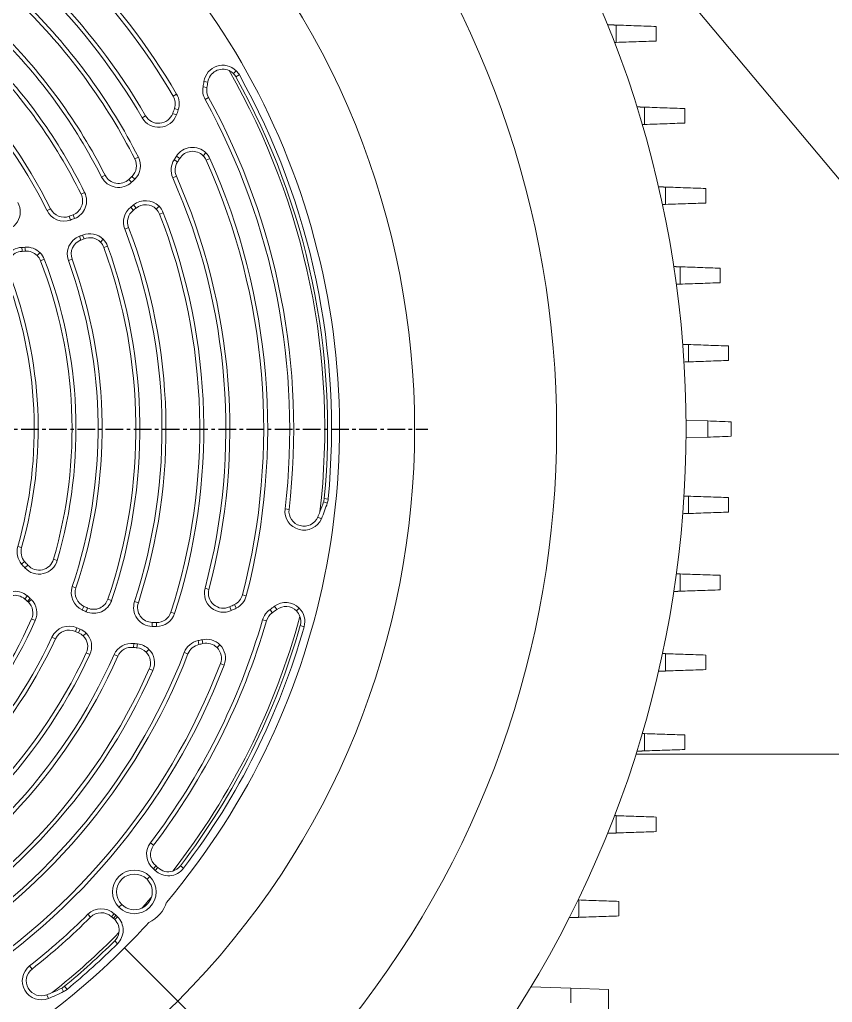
# Model space of a CAD drawing. Header units: millimetres. Extents: x 14484 to 44106, y -7531 to -758.
# Drawn here: x 23159.4 to 23375.6, y -2029.1 to -1767.6 of the extents above; entities that cross this region are included whole.
import ezdxf

# ---------------------------------------------------------------- set-up
doc = ezdxf.new("R2010")
doc.units = ezdxf.units.MM
doc.header["$LTSCALE"] = 15
doc.linetypes.add('CENTER', pattern=[2, 1.25, -0.25, 0.25, -0.25])
doc.layers.add('IA-DIBUJO', color=3, linetype='Continuous', lineweight=30)
doc.layers.add('IA-EJES', color=4, linetype='CENTER')

# ---------------------------------------------------------------- blocks, each defined once
blk = doc.blocks.new('A$Cd577ae4d')
at = {"color": 0, "linetype": 'Continuous', "lineweight": 0, "extrusion": (1.22465e-16, 1, -2.22045e-16)}
for p, q in [((-279.56, 139.48), (-279.56, 135.61)), ((-167.7, 126.05), (-168.62, 126.57)), ((-167.03, 126.93), (-167.78, 127.68)), ((-160.25, 124.69), (-159.2, 124.85)), ((-160.01, 123.21), (-158.97, 123.4)), ((-160.44, 120.58), (-159.51, 120.07)), ((-151.03, 120.96), (-151.94, 121.49)), ((-287.15, 117.64), (-287.15, 113.77)), ((-151.36, 117.64), (-152.36, 117.3)), ((-150.88, 116.3), (-151.87, 115.93)), ((-143.68, 115.69), (-142.76, 115.16)), ((-159, 105.08), (-159.75, 105.83)), ((-152.77, 104.37), (-151.87, 104.92)), ((-140.81, 104.24), (-141.75, 104.72)), ((-159.82, 103.89), (-160.79, 104.32)), ((-152.17, 103.42), (-151.29, 104)), ((-151.87, 99.62), (-150.9, 99.19)), ((-140.06, 99.58), (-140.81, 98.83)), ((-132.93, 99.88), (-131.99, 99.4)), ((-139.24, 98.79), (-139.96, 98.02)), ((-292.72, 96.37), (-292.72, 92.5)), ((-126.5, 94.85), (-127.45, 95.32)), ((-146.51, 90.89), (-147.26, 91.63)), ((-141.15, 91.16), (-140.48, 91.98)), ((-147.41, 89.5), (-148.39, 89.89)), ((-140.39, 90.55), (-139.74, 91.38)), ((-124.38, 89.36), (-124.77, 88.37)), ((-123.36, 88.96), (-123.72, 87.97)), ((-118.39, 90.95), (-117.45, 90.48)), ((-139.13, 85.96), (-138.14, 85.58)), ((-127.32, 82.99), (-126.93, 83.97)), ((-131.65, 82.11), (-132.39, 82.86)), ((-126.46, 82.65), (-126.08, 83.64)), ((-132.58, 80.65), (-133.57, 81.01)), ((-114.84, 78.52), (-115.58, 79.27)), ((-111.68, 79.68), (-111.59, 80.73)), ((-124.13, 77.55), (-123.13, 77.19)), ((-115.74, 77.13), (-116.72, 77.51)), ((-296.58, 75.15), (-296.58, 71.28)), ((-298.79, 54.46), (-298.79, 50.59)), ((-299.5, 34.28), (-299.5, 30.42)), ((-293.24, 34.5), (-287.49, 34.7)), ((-287.49, 30), (-293.24, 30.2)), ((-298.79, 14.11), (-298.79, 10.24)), ((-191.21, 13.84), (-192.26, 13.73)), ((-191.03, 12.99), (-192.04, 12.66)), ((-181.85, 10.97), (-180.8, 11.09)), ((-189.49, 8.91), (-190.46, 8.49)), ((-110.69, 0.79), (-109.67, 1.08)), ((-119.16, -2.32), (-120.18, -2.61)), ((-112.36, -3.89), (-111.57, -4.6)), ((-111.5, -2.91), (-110.69, -3.6)), ((-296.58, -6.58), (-296.58, -10.45)), ((-160.53, -10.31), (-159.51, -10.04)), ((-125.15, -9.93), (-124.15, -9.59)), ((-169.45, -11.79), (-170.47, -12.05)), ((-133.64, -12.91), (-134.65, -13.25)), ((-112.52, -13.74), (-113.26, -12.99)), ((-112.27, -13.51), (-112.95, -12.7)), ((-111.53, -12.88), (-112.23, -12.08)), ((-183.82, -16.06), (-184.56, -15.31)), ((-178.61, -15.67), (-177.98, -14.82)), ((-177.39, -16.54), (-176.79, -15.68)), ((-167.34, -14.37), (-167.81, -15.32)), ((-166.05, -14.98), (-166.49, -15.94)), ((-141.75, -13.89), (-140.74, -13.56)), ((-128.26, -15.29), (-127.84, -16.26)), ((-127.26, -14.84), (-126.81, -15.8)), ((-150.4, -16.38), (-151.41, -16.71)), ((-113.34, -18.2), (-114.31, -18.63)), ((-184.84, -19.97), (-185.85, -20.26)), ((-175.84, -18.71), (-174.82, -18.41)), ((-146.58, -19.15), (-146.57, -20.21)), ((-145.43, -19.13), (-145.4, -20.19)), ((-125.84, -21.87), (-126.25, -20.9)), ((-124.99, -21.5), (-125.42, -20.53)), ((-127.1, -22.72), (-127.85, -21.98)), ((-119.73, -23.46), (-118.77, -23.02)), ((-162.69, -25.82), (-163.43, -25.07)), ((-158.95, -24.75), (-158.71, -23.72)), ((-157.86, -24.99), (-157.64, -23.96)), ((-141.39, -25.88), (-141.5, -24.82)), ((-140.42, -25.77), (-140.55, -24.72)), ((-292.72, -27.8), (-292.72, -31.67)), ((-154.95, -27.47), (-153.97, -27.09)), ((-143.82, -27.03), (-144.56, -26.28)), ((-136.29, -28.12), (-135.32, -27.69)), ((-127.9, -27.24), (-128.86, -27.69)), ((-163.59, -30.07), (-164.58, -30.45)), ((-144.65, -31.47), (-145.61, -31.9)), ((-287.15, -49.07), (-287.15, -52.94)), ((-279.56, -70.91), (-279.56, -74.78)), ((-145.81, -78.4), (-144.97, -77.76)), ((-153.77, -84.55), (-152.93, -83.91)), ((-146.96, -84.36), (-146.23, -85.12)), ((-145.77, -84.71), (-146.44, -83.9)), ((-144.06, -87.47), (-144.81, -86.72)), ((-269.61, -93.36), (-269.61, -97.22)), ((-137.34, -94.18), (-136.59, -94.93)), ((-134.59, -97.43), (-135.31, -96.66)), ((-135.47, -98.19), (-136.22, -97.45)), ((-135.78, -97.06), (-135.12, -97.89)), ((-128.31, -96.78), (-129.06, -97.53)), ((-135.46, -103.86), (-136.21, -104.61)), ((-152.22, -119.87), (-138.08, -105.73)), ((-113.47, -111.36), (-112.81, -110.53)), ((-266.82, -116.8), (-256.82, -116.45)), ((-266.82, -116.8), (-266.82, -154.1)), ((-256.82, -116.45), (-246.22, -116.08)), ((-256.82, -120.31), (-256.82, -116.45)), ((-122.11, -115.94), (-122.78, -116.76)), ((-121.39, -116.42), (-121.87, -117.36)), ((-165.12, -132.77), (-152.22, -119.87)), ((-117.42, -118.21), (-117.81, -119.2))]:
    blk.add_line(p, q, dxfattribs=at)
at = {"color": 0, "linetype": 'Continuous', "lineweight": 0, "extrusion": (-2.71926e-32, -2.22045e-16, -1)}
for centre, radius, start, end in [((0, 32.35), 215.27, 315, 135), ((0, 32.35), 195.27, 319.8635, 77.7365), ((0, 32.35), 287.5, 323.9362, 36.0638), ((0, 32.35), 253.05, 320.1867, 39.8133), ((0, 32.35), 215.27, 135, 315), ((0, 32.35), 166.1, 30.1173, 45), ((0, 32.35), 165.04, 30.1173, 45), ((0, 32.35), 149.1, 26.9327, 45), ((0, 32.35), 148.04, 26.9327, 45), ((0, 32.35), 191.35, 353.3955, 29.8981), ((0, 32.35), 132.1, 26.3319, 45), ((107.34, 132.62), 53.5, 349.8718, 351.4787), ((107.34, 132.62), 52.44, 349.8718, 351.4787), ((0, 32.35), 131.04, 26.3319, 45), ((0, 32.35), 183.1, 353.2935, 28.8077), ((0, 32.35), 182.04, 353.2935, 28.8077), ((107.34, 132.62), 52.44, 326.9274, 328.1226), ((107.34, 132.62), 53.5, 326.9274, 328.1226), ((0, 32.35), 166.1, 345.1173, 23.8916), ((0, 32.35), 165.04, 345.1173, 23.8916), ((107.34, 132.62), 52.44, 308.1498, 309.1949), ((107.34, 132.62), 53.5, 308.1498, 309.1949), ((0, 32.35), 149.1, 341.9327, 21.0745), ((0, 32.35), 148.04, 341.9327, 21.0745), ((107.34, 132.62), 52.44, 290.935, 291.9318), ((107.34, 132.62), 53.5, 290.935, 291.9318), ((107.34, 132.62), 53.12, 273.7564, 274.6862), ((107.34, 132.62), 52.06, 273.7727, 274.6862), ((0, 32.35), 132.1, 341.3319, 20.0074), ((0, 32.35), 131.04, 341.3319, 20.0074), ((0, 32.35), 115.1, 344.0848, 21.301), ((0, 32.35), 114.04, 344.0848, 21.301), ((146.8, 27.35), 46.5, 336.6418, 338.5452), ((146.8, 27.35), 52.44, 228.7564, 229.7971), ((146.8, 27.35), 53.5, 228.7564, 229.7971), ((146.8, 27.35), 53.5, 304.8718, 306.4787), ((146.8, 27.35), 52.44, 304.8718, 306.4787), ((0, 32.35), 191.35, 322.054, 344.8981), ((0, 32.35), 183.1, 322.7827, 343.8077), ((0, 32.35), 182.04, 322.7827, 343.8077), ((146.8, 27.35), 52.44, 245.935, 246.9318), ((146.8, 27.35), 53.5, 245.935, 246.9318), ((0, 32.35), 132.1, 296.3319, 335.0074), ((0, 32.35), 131.04, 296.3319, 335.0074), ((146.8, 27.35), 53.5, 281.9274, 283.1226), ((146.8, 27.35), 52.44, 281.9274, 283.1226), ((146.8, 27.35), 52.44, 263.1498, 264.1949), ((146.8, 27.35), 53.5, 263.1498, 264.1949), ((0, 32.35), 166.1, 300.1173, 338.8916), ((0, 32.35), 165.04, 300.1173, 338.8916), ((0, 32.35), 149.1, 296.9327, 336.0745), ((0, 32.35), 148.04, 296.9327, 336.0745), ((0, 32.35), 195.27, 199.8635, 315), ((149, -80.82), 5.06, 142.7827, 230.3509), ((149.74, -81.48), 5.06, 225.928, 322.758), ((149.74, -81.48), 4, 225.928, 286.7592), ((140.7, -90.82), 9, 45.928, 50.3509), ((0, 32.35), 191.35, 318.2225, 319.3775), ((131.88, -100.37), 5.06, 47.2491, 134.8173), ((0, 32.35), 195.27, 315, 317.7365), ((132.64, -101.02), 5.06, 314.842, 45), ((132.64, -101.02), 5.06, 45, 51.672), ((140.7, -90.82), 9, 227.2491, 231.672), ((0, 32.35), 183.1, 308.2935, 314.8173), ((0, 32.35), 182.04, 308.2935, 314.8173), ((0, 32.35), 191.35, 308.3955, 315.546), ((100.27, -74.99), 46.5, 291.6418, 293.5453)]:
    blk.add_arc(centre, radius, start, end, dxfattribs=at)
at = {"color": 0, "linetype": 'Continuous', "lineweight": 0}
for centre, radius, start, end in [((0, 32.35), 176.16, 135, 149.6002), ((0, 32.35), 175.1, 135, 149.6002), ((0, 32.35), 159.16, 135, 152.9531), ((0, 32.35), 158.1, 135, 152.9531), ((0, 32.35), 142.16, 135, 153.7084), ((0, 32.35), 141.1, 135, 153.7084), ((-164.21, 124.1), 5.06, 8.5213, 135), ((0, 32.35), 193.16, 150.8059, 185.5305), ((0, 32.35), 192.1, 150.8059, 185.5305), ((-164.21, 124.1), 5.06, 135, 150.8059), ((-164.21, 124.1), 4, 135, 150.8059), ((-164.21, 124.1), 4, 114.8071, 135), ((-164.21, 124.1), 4, 8.5213, 114.8071), ((-163.94, 122.51), 4, 331.1923, 10.1282), ((-163.94, 122.51), 5.06, 331.1923, 10.1282), ((-147.58, 118.93), 5.06, 149.6002, 198.7879), ((-147.58, 118.93), 4, 149.6002, 198.7879), ((-107.34, 132.62), 47.56, 198.7879, 200.5497), ((-147.14, 117.7), 5.06, 200.5497, 329.8827), ((-107.34, 132.62), 46.5, 198.7879, 200.5497), ((-147.14, 117.7), 4, 200.5497, 329.8827), ((-156.17, 102.25), 5.06, 31.8774, 135), ((-156.17, 102.25), 5.06, 135, 155.8859), ((-156.17, 102.25), 4, 135, 155.8859), ((-156.17, 102.25), 4, 31.8774, 135), ((-137.25, 102.42), 5.06, 152.9531, 225.2778), ((0, 32.35), 176.16, 155.8859, 194.6002), ((0, 32.35), 175.1, 155.8859, 194.6002), ((-155.52, 101.24), 4, 336.1084, 33.0726), ((-155.52, 101.24), 5.06, 336.1084, 33.0726), ((-137.25, 102.42), 4, 152.9531, 225.2778), ((-107.34, 132.62), 46.5, 225.2778, 226.6878), ((-136.49, 101.7), 5.06, 226.6878, 333.0673), ((-136.49, 101.7), 4, 226.6878, 333.0673), ((-107.34, 132.62), 47.56, 225.2778, 226.6878), ((-122.92, 93.08), 5.06, 153.7084, 248.4999), ((-122.92, 93.08), 4, 153.7084, 248.4999), ((-143.68, 88.06), 5.06, 135, 158.8076), ((-143.68, 88.06), 5.06, 50.8051, 135), ((-143.68, 88.06), 4, 50.8051, 135), ((-105.27, 90.17), 5.06, 151.2208, 272.7991), ((0, 32.35), 159.16, 158.8076, 197.9531), ((0, 32.35), 158.1, 158.8076, 197.9531), ((-143.68, 88.06), 4, 135, 158.8076), ((-142.86, 87.4), 4, 338.9255, 51.8502), ((-142.86, 87.4), 5.06, 338.9255, 51.8502), ((-107.34, 132.62), 46.5, 248.4999, 249.8543), ((-121.98, 92.72), 5.06, 249.8543, 333.6681), ((-121.98, 92.72), 4, 249.8543, 333.6681), ((-107.34, 132.62), 47.56, 248.4999, 249.8543), ((-128.82, 79.28), 5.06, 68.0682, 135), ((-128.82, 79.28), 5.06, 135, 159.9822), ((-128.82, 79.28), 4, 135, 159.9822), ((-128.82, 79.28), 4, 68.0682, 135), ((-127.89, 78.92), 4, 339.9926, 69.065), ((-127.89, 78.92), 5.06, 339.9926, 69.065), ((0, 32.35), 142.16, 159.9822, 198.7084), ((0, 32.35), 141.1, 159.9822, 198.7084), ((-112.01, 75.69), 5.06, 135, 158.8469), ((-112.01, 75.69), 4, 135, 158.8469), ((-112.01, 75.69), 5.06, 85.3138, 135), ((-112.01, 75.69), 4, 85.3138, 135), ((-110.96, 75.62), 4, 338.699, 87.9571), ((-110.96, 75.62), 5.06, 338.699, 87.7665), ((0, 32.35), 125.16, 158.8469, 196.2208), ((0, 32.35), 124.1, 158.8469, 196.2208), ((-187.22, 14.22), 5.06, 185.5305, 197.9928), ((-187.22, 14.22), 4, 185.5305, 197.9928), ((-146.8, 27.35), 47.56, 197.9928, 203.3582), ((-146.8, 27.35), 46.5, 197.9928, 201.4548), ((-185.82, 10.5), 5.06, 203.3582, 6.7065), ((-185.82, 10.5), 4, 203.3582, 6.7065), ((-114.53, -0.31), 4, 319.3981, 15.9152), ((-114.53, -0.31), 5.06, 319.3981, 15.9152), ((-115.32, -1.2), 5.06, 196.2208, 317.7991), ((-115.32, -1.2), 4, 196.2208, 317.7991), ((-146.8, 27.35), 46.5, 317.7991, 319.3981), ((-146.8, 27.35), 47.56, 317.7991, 319.3981), ((-164.39, -11.34), 5.06, 245.5497, 14.8827), ((-164.39, -11.34), 4, 245.5497, 14.8827), ((-128.94, -11.21), 4, 294.8543, 18.6681), ((-128.94, -11.21), 5.06, 294.8543, 18.6681), ((-165.57, -10.78), 5.06, 194.6002, 243.7879), ((-165.57, -10.78), 4, 194.6002, 243.7879), ((-129.86, -11.63), 4, 198.7084, 293.4999), ((-109.69, -16.57), 5.06, 135, 204.0352), ((-109.69, -16.57), 5.06, 130.2029, 135), ((-108.9, -15.89), 5.06, 23.8909, 131.2436), ((-108.9, -15.89), 4, 23.8909, 131.2436), ((-180.99, -18.88), 5.06, 135, 195.8059), ((-180.99, -18.88), 5.06, 53.5213, 135), ((-180.99, -18.88), 4, 53.5213, 135), ((-179.68, -19.82), 5.06, 16.1923, 55.1282), ((-146.8, 27.35), 47.56, 243.7879, 245.5497), ((-146.8, 27.35), 46.5, 243.7879, 245.5497), ((-145.55, -15.13), 4, 271.6878, 18.0673), ((-145.55, -15.13), 5.06, 271.6878, 18.0673), ((-129.86, -11.63), 5.06, 198.7084, 293.4999), ((-146.8, 27.35), 46.5, 293.4999, 294.8543), ((-109.69, -16.57), 4, 135, 204.0352), ((-109.69, -16.57), 4, 130.2029, 135), ((-180.99, -18.88), 4, 159.8071, 195.8059), ((-180.99, -18.88), 4, 135, 159.8071), ((-179.68, -19.82), 4, 16.1923, 55.1282), ((-146.6, -15.15), 5.06, 197.9531, 270.2779), ((-146.6, -15.15), 4, 197.9531, 270.2779), ((-146.8, 27.35), 47.56, 293.4999, 294.8543), ((0, 32.35), 124.1, 204.0352, 241.2208), ((0, 32.35), 193.16, 195.8059, 217.242), ((0, 32.35), 192.1, 195.8059, 217.242), ((-146.8, 27.35), 46.5, 270.2779, 271.6878), ((-146.8, 27.35), 47.56, 270.2779, 271.6878), ((-124.27, -25.55), 5.06, 113.0682, 135), ((-123.36, -25.15), 5.06, 24.9926, 114.065), ((0, 32.35), 125.16, 204.0352, 241.2208), ((-124.27, -25.55), 5.06, 135, 204.9822), ((-124.27, -25.55), 4, 135, 204.9822), ((-124.27, -25.55), 4, 113.0682, 135), ((-123.36, -25.15), 4, 24.9926, 114.065), ((-159.86, -28.65), 5.06, 135, 200.8859), ((-159.86, -28.65), 4, 135, 200.8859), ((-159.86, -28.65), 5.06, 76.8774, 135), ((-159.86, -28.65), 4, 76.8774, 135), ((-158.69, -28.91), 4, 21.1084, 78.0726), ((-158.69, -28.91), 5.06, 21.1084, 78.0726), ((-140.99, -29.86), 5.06, 95.8051, 135), ((-140.99, -29.86), 4, 95.8051, 135), ((-139.94, -29.74), 5.06, 23.9255, 96.8502), ((-139.94, -29.74), 4, 23.9255, 96.8502), ((-140.99, -29.86), 5.06, 135, 203.8076), ((-140.99, -29.86), 4, 135, 203.8076), ((0, 32.35), 142.16, 204.9822, 243.7084), ((0, 32.35), 141.1, 204.9822, 243.7084), ((0, 32.35), 176.16, 200.8859, 239.6002), ((0, 32.35), 175.1, 200.8859, 239.6002), ((0, 32.35), 159.16, 203.8076, 242.9531), ((0, 32.35), 158.1, 203.8076, 242.9531), ((-149, -80.82), 4, 309.6491, 37.2173), ((-149.74, -81.48), 4, 217.242, 253.2408), ((-140.7, -90.82), 7.94, 129.6491, 134.072), ((-140.7, -90.82), 5.81, 315, 135), ((-140.7, -90.82), 4.75, 315, 135), ((-140.7, -90.82), 5.81, 135, 315), ((-140.7, -90.82), 4.75, 135, 197.2446), ((-140.7, -90.82), 9, 197.4525, 244.9475), ((-140.7, -90.82), 4.75, 197.2446, 245.1554), ((-140.7, -90.82), 4.75, 245.1554, 315), ((-140.7, -90.82), 7.94, 308.328, 312.7509), ((-131.88, -100.37), 4, 45.1827, 132.7509), ((-132.64, -101.02), 4, 135, 189.1592), ((-132.64, -101.02), 4, 128.328, 135), ((-132.64, -101.02), 4, 189.1592, 225.158), ((0, 32.35), 192.1, 225.158, 230.5305), ((0, 32.35), 193.16, 225.158, 230.5305), ((-115.94, -114.49), 5.06, 248.3582, 51.7065), ((-115.94, -114.49), 4, 248.3582, 51.7065), ((-119.57, -112.86), 5.06, 230.5305, 242.9927), ((-119.57, -112.86), 4, 230.5305, 242.9927), ((-100.27, -74.99), 47.56, 242.9927, 248.3582), ((-100.27, -74.99), 46.5, 242.9927, 246.4547)]:
    blk.add_arc(centre, radius, start, end, dxfattribs=at)
for points, knots in [([(-279.56, 139.48), (-277.78, 139.54), (-276, 139.6), (-272.43, 139.73), (-270.65, 139.79), (-268.87, 139.85)], [0, 0, 0, 0, 3.073359, 3.073359, 6.146721, 6.146721, 6.146721, 6.146721]), ([(-268.87, 139.85), (-268.87, 139.08), (-268.87, 138.31), (-268.88, 136.78), (-268.88, 136.01), (-268.89, 135.24)], [-0.4610243, -0.4610243, -0.4610243, -0.4610243, -0.2305226, -0.2305226, -0.0000213, -0.0000213, -0.0000213, -0.0000213]), ([(-268.89, 135.24), (-270.66, 135.3), (-272.44, 135.36), (-276, 135.49), (-277.78, 135.55), (-279.56, 135.61)], [0, 0, 0, 0, 3.07383, 3.07383, 6.147658, 6.147658, 6.147658, 6.147658]), ([(-287.15, 117.64), (-285.37, 117.7), (-283.59, 117.76), (-280.02, 117.88), (-278.24, 117.95), (-276.46, 118.01)], [0, 0, 0, 0, 3.073843, 3.073843, 6.147687, 6.147687, 6.147687, 6.147687]), ([(-276.46, 118.01), (-276.46, 117.24), (-276.47, 116.47), (-276.47, 114.94), (-276.47, 114.17), (-276.47, 113.4)], [-0.4609783, -0.4609783, -0.4609783, -0.4609783, -0.2305026, -0.2305026, -0.0000273, -0.0000273, -0.0000273, -0.0000273]), ([(-276.47, 113.4), (-278.25, 113.46), (-280.03, 113.52), (-283.59, 113.65), (-285.37, 113.71), (-287.15, 113.77)], [0, 0, 0, 0, 3.074202, 3.074202, 6.148402, 6.148402, 6.148402, 6.148402]), ([(-292.72, 96.37), (-290.94, 96.43), (-289.15, 96.49), (-285.59, 96.62), (-283.81, 96.68), (-282.03, 96.74)], [0, 0, 0, 0, 3.074203, 3.074203, 6.148407, 6.148407, 6.148407, 6.148407]), ([(-282.03, 96.74), (-282.03, 95.97), (-282.03, 95.2), (-282.04, 93.67), (-282.04, 92.9), (-282.04, 92.13)], [-0.460942, -0.460942, -0.460942, -0.460942, -0.2304861, -0.2304861, -0.0000306, -0.0000306, -0.0000306, -0.0000306]), ([(-282.04, 92.13), (-283.82, 92.19), (-285.6, 92.26), (-289.16, 92.38), (-290.94, 92.44), (-292.72, 92.5)], [0, 0, 0, 0, 3.074456, 3.074456, 6.148909, 6.148909, 6.148909, 6.148909]), ([(-296.58, 75.15), (-294.8, 75.21), (-293.02, 75.27), (-289.46, 75.4), (-287.68, 75.46), (-285.9, 75.52)], [0, 0, 0, 0, 3.074494, 3.074494, 6.148988, 6.148988, 6.148988, 6.148988]), ([(-285.9, 75.52), (-285.9, 74.75), (-285.9, 73.98), (-285.9, 72.45), (-285.9, 71.68), (-285.9, 70.91)], [-0.4609146, -0.4609146, -0.4609146, -0.4609146, -0.230473, -0.230473, -0.0000317, -0.0000317, -0.0000317, -0.0000317]), ([(-285.9, 70.91), (-287.68, 70.97), (-289.46, 71.04), (-293.02, 71.16), (-294.8, 71.22), (-296.58, 71.28)], [0, 0, 0, 0, 3.07461, 3.07461, 6.149216, 6.149216, 6.149216, 6.149216]), ([(-298.79, 54.46), (-297.01, 54.52), (-295.23, 54.58), (-291.67, 54.71), (-289.89, 54.77), (-288.11, 54.83)], [0, 0, 0, 0, 3.074661, 3.074661, 6.149322, 6.149322, 6.149322, 6.149322]), ([(-288.11, 54.83), (-288.11, 54.06), (-288.11, 53.29), (-288.11, 51.76), (-288.11, 50.99), (-288.11, 50.22)], [-0.4608989, -0.4608989, -0.4608989, -0.4608989, -0.2304655, -0.2304655, -0.0000325, -0.0000325, -0.0000325, -0.0000325]), ([(-288.11, 50.22), (-289.89, 50.28), (-291.67, 50.35), (-295.23, 50.47), (-297.01, 50.53), (-298.79, 50.59)], [0, 0, 0, 0, 3.074749, 3.074749, 6.149496, 6.149496, 6.149496, 6.149496]), ([(-299.5, 34.28), (-298.46, 34.32), (-297.41, 34.35), (-295.33, 34.43), (-294.29, 34.46), (-293.24, 34.5)], [0, 0, 0, 0, 1.801893, 1.801893, 3.603785, 3.603785, 3.603785, 3.603785]), ([(-293.24, 30.2), (-293.24, 30.57), (-293.24, 30.93), (-293.24, 31.3), (-293.24, 31.72), (-293.24, 32.14), (-293.24, 32.56), (-293.24, 33.21), (-293.24, 33.85), (-293.24, 34.5)], [0.000172349, 0.000172349, 0.000172349, 0.000172349, 0.00126737, 0.00126737, 0.00126737, 0.002534739, 0.002534739, 0.002534739, 0.004470289, 0.004470289, 0.004470289, 0.004470289]), ([(-293.24, 30.2), (-294.29, 30.24), (-295.33, 30.27), (-297.41, 30.35), (-298.46, 30.38), (-299.5, 30.42)], [0.000026, 0.000026, 0.000026, 0.000026, 1.801917, 1.801917, 3.60381, 3.60381, 3.60381, 3.60381]), ([(-298.79, 14.11), (-297.01, 14.17), (-295.23, 14.23), (-291.67, 14.35), (-289.89, 14.42), (-288.11, 14.48)], [0, 0, 0, 0, 3.074748, 3.074748, 6.149496, 6.149496, 6.149496, 6.149496]), ([(-288.11, 14.48), (-288.11, 13.71), (-288.11, 12.94), (-288.11, 11.41), (-288.11, 10.64), (-288.11, 9.87)], [-0.460899, -0.460899, -0.460899, -0.460899, -0.2304671, -0.2304671, -0.0000326, -0.0000326, -0.0000326, -0.0000326]), ([(-288.11, 9.87), (-289.89, 9.93), (-291.67, 9.99), (-295.23, 10.12), (-297.01, 10.18), (-298.79, 10.24)], [0, 0, 0, 0, 3.074662, 3.074662, 6.149322, 6.149322, 6.149322, 6.149322]), ([(-296.58, -6.58), (-294.8, -6.52), (-293.02, -6.46), (-289.46, -6.34), (-287.68, -6.27), (-285.9, -6.21)], [0, 0, 0, 0, 3.074609, 3.074609, 6.149217, 6.149217, 6.149217, 6.149217]), ([(-285.9, -6.21), (-285.9, -6.98), (-285.9, -7.75), (-285.9, -9.28), (-285.9, -10.05), (-285.9, -10.82)], [-0.4609137, -0.4609137, -0.4609137, -0.4609137, -0.2304735, -0.2304735, -0.0000308, -0.0000308, -0.0000308, -0.0000308]), ([(-285.9, -10.82), (-287.68, -10.76), (-289.46, -10.7), (-293.02, -10.57), (-294.8, -10.51), (-296.58, -10.45)], [0, 0, 0, 0, 3.074495, 3.074495, 6.148988, 6.148988, 6.148988, 6.148988]), ([(-292.72, -27.8), (-290.94, -27.74), (-289.16, -27.68), (-285.6, -27.56), (-283.82, -27.49), (-282.04, -27.43)], [0, 0, 0, 0, 3.074454, 3.074454, 6.148906, 6.148906, 6.148906, 6.148906]), ([(-282.04, -27.43), (-282.04, -28.2), (-282.04, -28.97), (-282.03, -30.5), (-282.03, -31.27), (-282.03, -32.04)], [-0.460939, -0.460939, -0.460939, -0.460939, -0.2304846, -0.2304846, -0.0000276, -0.0000276, -0.0000276, -0.0000276]), ([(-282.03, -32.04), (-283.81, -31.98), (-285.59, -31.92), (-289.15, -31.79), (-290.94, -31.73), (-292.72, -31.67)], [0, 0, 0, 0, 3.074203, 3.074203, 6.148404, 6.148404, 6.148404, 6.148404]), ([(-287.15, -49.07), (-285.37, -49.01), (-283.59, -48.95), (-280.03, -48.82), (-278.25, -48.76), (-276.47, -48.7)], [0, 0, 0, 0, 3.0742, 3.0742, 6.148397, 6.148397, 6.148397, 6.148397]), ([(-276.47, -48.7), (-276.47, -49.47), (-276.47, -50.24), (-276.47, -51.77), (-276.46, -52.54), (-276.46, -53.31)], [-0.4609742, -0.4609742, -0.4609742, -0.4609742, -0.2304997, -0.2304997, -0.000023, -0.000023, -0.000023, -0.000023]), ([(-276.46, -53.31), (-278.24, -53.25), (-280.02, -53.18), (-283.59, -53.06), (-285.37, -53), (-287.15, -52.94)], [0, 0, 0, 0, 3.073842, 3.073842, 6.147683, 6.147683, 6.147683, 6.147683]), ([(-279.56, -70.91), (-277.78, -70.85), (-276, -70.79), (-272.44, -70.66), (-270.66, -70.6), (-268.89, -70.54)], [0, 0, 0, 0, 3.073828, 3.073828, 6.14765, 6.14765, 6.14765, 6.14765]), ([(-268.89, -70.54), (-268.88, -71.31), (-268.88, -72.08), (-268.87, -73.61), (-268.87, -74.38), (-268.87, -75.15)], [-0.4610201, -0.4610201, -0.4610201, -0.4610201, -0.2305194, -0.2305194, -0.0000171, -0.0000171, -0.0000171, -0.0000171]), ([(-268.87, -75.15), (-270.65, -75.09), (-272.43, -75.03), (-276, -74.9), (-277.78, -74.84), (-279.56, -74.78)], [0, 0, 0, 0, 3.073358, 3.073358, 6.146715, 6.146715, 6.146715, 6.146715]), ([(-269.61, -93.36), (-267.83, -93.29), (-266.05, -93.23), (-262.49, -93.11), (-260.71, -93.05), (-258.93, -92.98)], [0, 0, 0, 0, 3.07331, 3.07331, 6.146614, 6.146614, 6.146614, 6.146614]), ([(-258.93, -92.98), (-258.93, -93.75), (-258.93, -94.52), (-258.92, -96.06), (-258.92, -96.83), (-258.91, -97.59)], [-0.4610779, -0.4610779, -0.4610779, -0.4610779, -0.2305443, -0.2305443, -0.0000099, -0.0000099, -0.0000099, -0.0000099]), ([(-258.91, -97.59), (-260.7, -97.53), (-262.48, -97.47), (-266.05, -97.34), (-267.83, -97.28), (-269.61, -97.22)], [0, 0, 0, 0, 3.072721, 3.072721, 6.145442, 6.145442, 6.145442, 6.145442])]:
    blk.add_open_spline(points, degree=3, knots=knots, dxfattribs=at)
for points, weights in [([(-266.61, 139.93), (-267.74, 139.89), (-268.87, 139.85)], [1.03423045657, 1.03161073588, 1.0289819319]), ([(-268.89, 135.24), (-268.67, 135.23), (-268.46, 135.23)], [1.0352463118, 1.03578866314, 1.03633074142]), ([(-274.42, 118.08), (-275.44, 118.04), (-276.46, 118.01)], [1.03606841891, 1.03347659469, 1.0308783453]), ([(-276.47, 113.4), (-276.16, 113.39), (-275.85, 113.38)], [1.03670855623, 1.03759000165, 1.03847095368]), ([(-280.18, 96.8), (-281.1, 96.77), (-282.03, 96.74)], [1.03788895313, 1.03534024847, 1.03278718994]), ([(-282.04, 92.13), (-281.63, 92.12), (-281.22, 92.1)], [1.03813597919, 1.03937671216, 1.04061682436]), ([(-284.23, 75.58), (-285.06, 75.55), (-285.9, 75.52)], [1.03974505152, 1.03725755872, 1.03476736835]), ([(-285.9, -10.82), (-285.06, -10.85), (-284.23, -10.88)], [1.03476736835, 1.03725755872, 1.03974505152]), ([(-281.22, -27.4), (-281.63, -27.42), (-282.04, -27.43)], [1.0406168243, 1.0393767121, 1.03813597913]), ([(-282.03, -32.04), (-281.1, -32.07), (-280.18, -32.1)], [1.03278718995, 1.03534024848, 1.03788895314]), ([(-275.85, -48.68), (-276.16, -48.69), (-276.47, -48.7)], [1.03847095362, 1.03759000159, 1.03670855617]), ([(-276.46, -53.31), (-275.44, -53.34), (-274.42, -53.38)], [1.03087834532, 1.03347659472, 1.03606841893]), ([(-268.46, -70.53), (-268.67, -70.53), (-268.89, -70.54)], [1.03633074138, 1.03578866311, 1.03524631176]), ([(-268.87, -75.15), (-267.74, -75.19), (-266.61, -75.23)], [1.02898193193, 1.0316107359, 1.03423045659]), ([(-258.75, -92.98), (-258.84, -92.98), (-258.93, -92.98)], [1.0341511388, 1.03393164933, 1.03371209664]), ([(-258.91, -97.59), (-257.66, -97.64), (-256.41, -97.68)], [1.0270862656, 1.02973185416, 1.03236488835])]:
    blk.add_rational_spline(points, weights, degree=2, dxfattribs=at)
for points in [[(-110.82, 79.61), (-110.8, 79.96), (-110.79, 80.32), (-110.77, 80.67)], [(-285.9, 70.91), (-285.57, 70.9), (-285.24, 70.89), (-284.91, 70.88)], [(-286.62, 54.88), (-287.11, 54.86), (-287.61, 54.85), (-288.11, 54.83)], [(-288.11, 50.22), (-287.73, 50.21), (-287.34, 50.19), (-286.95, 50.18)], [(-286.95, 14.52), (-287.34, 14.51), (-287.73, 14.49), (-288.11, 14.48)], [(-288.11, 9.87), (-287.61, 9.85), (-287.11, 9.84), (-286.62, 9.82)], [(-284.91, -6.18), (-285.24, -6.19), (-285.57, -6.2), (-285.9, -6.21)]]:
    blk.add_open_spline(points, degree=3, dxfattribs=at)
blk = doc.blocks.new('*U11')
at = {"layer": 'IA-EJES', "color": 0, "ltscale": 0.25, "transparency": 16777216}
blk.add_line((43.05, 0), (218.77, 0), dxfattribs=at)

msp = doc.modelspace()

# ---------------------------------------------------------------- linework, layer by layer
at = {"layer": 'IA-DIBUJO', "lineweight": 0}
for points in [[(23288.16, -1703.49), (23678.59, -2168.94), (23712.9, -2140.11), (23712.9, -3162.75), (23712.9, -1803.81)], [(23323.4, -1963.04), (23505.63, -1963.04)]]:
    msp.add_lwpolyline(points, dxfattribs=at)
msp.add_arc((22959.99, -1749.59), 755.66, 355.87462, 82.89188, dxfattribs=at)

# ---------------------------------------------------------------- block references
at = {"layer": 'IA-DIBUJO', "color": 8, "xscale": -1}
msp.add_blockref('A$Cd577ae4d', (23049.22, -1908.91), dxfattribs=at)
at = {"layer": 'IA-EJES', "ltscale": 0.25}
msp.add_blockref('*U11', (23049.22, -1876.56), dxfattribs=at)

doc.saveas('drawing.dxf')
